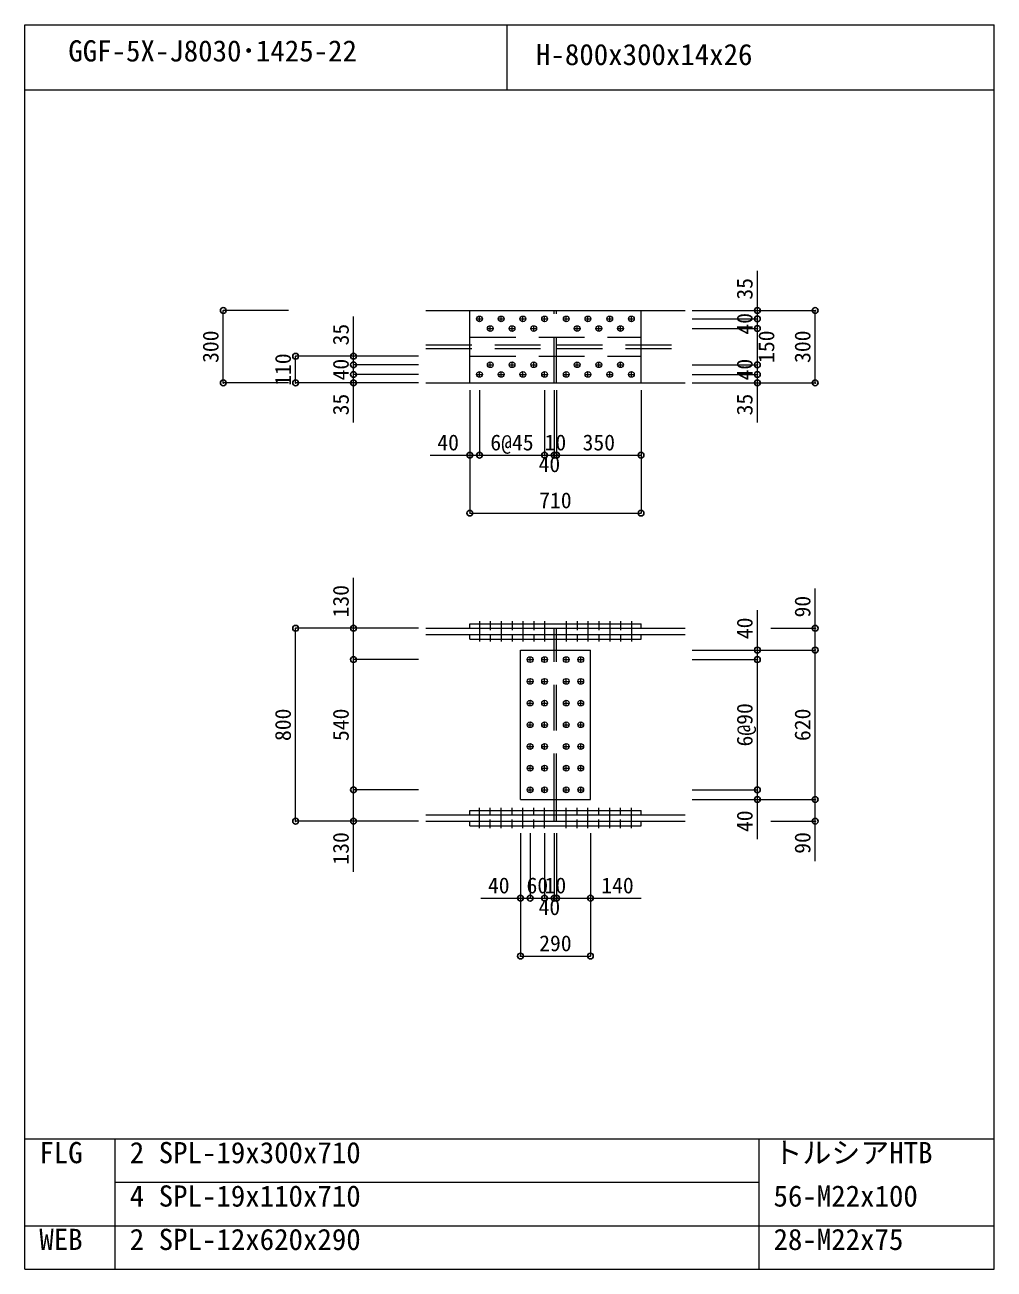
# Model space of a CAD drawing. Units: millimetres, scale not verified. Extents: x -8310 to 8310, y -4800 to 5700.
# Drawn here: x 4290 to 8310, y 540 to 5700 of the extents above; entities that cross this region are included whole.
import ezdxf
from ezdxf.enums import TextEntityAlignment as Align

# ---------------------------------------------------------------- set-up
doc = ezdxf.new("R2010")
doc.units = ezdxf.units.MM
doc.header["$LTSCALE"] = 30
doc.header["$PDMODE"] = 32
doc.header["$PDSIZE"] = 24
doc.linetypes.add('DASHED1', pattern=[1.8, 1.2, -0.6])
doc.linetypes.add('USER2', pattern=[9.525, 6.35, -3.175])
doc.layers.add('0-0', color=7, linetype='Continuous')
doc.layers.add('0-2', color=7, linetype='Continuous')
for name, color, linetype, lineweight in [('0-1', 7, 'Continuous', 18), ('0-5', 7, 'Continuous', 18), ('0-6', 7, 'USER2', 18), ('0-8', 7, 'Continuous', 18), ('0-9', 7, 'Continuous', 18), ('0-A', 7, 'Continuous', 18), ('0-B', 7, 'Continuous', 18)]:
    doc.layers.add(name, color=color, linetype=linetype, lineweight=lineweight)
doc.styles.add('ＭＳ ゴシック', font='')
doc.styles.get('ＭＳ ゴシック').set_extended_font_data('MS Gothic')

msp = doc.modelspace()

# ---------------------------------------------------------------- linework, layer by layer
at = {"layer": '0-0'}
for p in [(5113, 4515.5), (7328, 4515.5), (7328, 4480.5), (7568, 4515.5), (7328, 4440.5), (5413, 4325.5), (5653, 4325.5), (5653, 4290.5), (7328, 4290.5), (5653, 4250.5), (7328, 4250.5), (5113, 4215.5), (5413, 4215.5), (5653, 4215.5), (7328, 4215.5), (7568, 4215.5), (6135.5, 3915.5), (6175.5, 3915.5), (6445.5, 3915.5), (6485.5, 3915.5), (6495.5, 3915.5), (6845.5, 3915.5), (6135.5, 3675.5), (6845.5, 3675.5), (5413, 3197.5), (5653, 3197.5), (7568, 3197.5), (7328, 3107.5), (7568, 3107.5), (5653, 3067.5), (7328, 3067.5), (5653, 2527.5), (7328, 2527.5), (7328, 2487.5), (7568, 2487.5), (5413, 2397.5), (5653, 2397.5), (7568, 2397.5), (6345.5, 2078.5), (6385.5, 2078.5), (6445.5, 2078.5), (6485.5, 2078.5), (6495.5, 2078.5), (6635.5, 2078.5), (6345.5, 1838.5), (6635.5, 1838.5)]:
    msp.add_point(p, dxfattribs=at)
at = {"layer": '0-1'}
for p, q in [((4290, 540), (4290, 5700)), ((4290, 5700), (8310, 5700)), ((6290, 5430), (6290, 5700)), ((8310, 540), (8310, 5700)), ((4290, 5430), (8310, 5430)), ((4290, 1080), (8310, 1080)), ((4665, 540), (4665, 1080)), ((7335, 540), (7335, 1080)), ((4665, 900), (7335, 900)), ((4290, 720), (8310, 720)), ((4290, 540), (8310, 540))]:
    msp.add_line(p, q, dxfattribs=at)
at = {"layer": '0-5'}
for p, q in [((5953, 4515.5), (6485.5, 4515.5)), ((6135.5, 4515.5), (6845.5, 4515.5)), ((6135.5, 4215.5), (6135.5, 4515.5)), ((6495.5, 4515.5), (7028, 4515.5)), ((5953, 4215.5), (6485.5, 4215.5)), ((6495.5, 4215.5), (7028, 4215.5)), ((6135.5, 3216.5), (6845.5, 3216.5)), ((6135.5, 3197.5), (6135.5, 3216.5)), ((5953, 3197.5), (6485.5, 3197.5)), ((6135.5, 3171.5), (6845.5, 3171.5)), ((6135.5, 3152.5), (6135.5, 3171.5)), ((6485.5, 3107.5), (6485.5, 3152.5)), ((6495.5, 3197.5), (7028, 3197.5)), ((6495.5, 3171.5), (6495.5, 3197.5)), ((6495.5, 3171.5), (7028, 3171.5)), ((6495.5, 3107.5), (6495.5, 3152.5)), ((6345.5, 3107.5), (6635.5, 3107.5)), ((6345.5, 2487.5), (6345.5, 3107.5)), ((6485.5, 2442.5), (6485.5, 2487.5)), ((6495.5, 2442.5), (6495.5, 2487.5)), ((6135.5, 2442.5), (6485.5, 2442.5)), ((6135.5, 2423.5), (6135.5, 2442.5)), ((6485.5, 2442.5), (6845.5, 2442.5)), ((6845.5, 2423.5), (6845.5, 2442.5)), ((5953, 2423.5), (6485.5, 2423.5)), ((6135.5, 2423.5), (6485.5, 2423.5)), ((6135.5, 2397.5), (6485.5, 2397.5)), ((6135.5, 2378.5), (6135.5, 2397.5)), ((6135.5, 2378.5), (6485.5, 2378.5)), ((6485.5, 2423.5), (6845.5, 2423.5)), ((6485.5, 2397.5), (6845.5, 2397.5)), ((6485.5, 2378.5), (6845.5, 2378.5)), ((6495.5, 2397.5), (7028, 2397.5)), ((6845.5, 2378.5), (6845.5, 2397.5))]:
    msp.add_line(p, q, dxfattribs=at)
for points in [[(6135.5, 4215.5), (6845.5, 4215.5), (6845.5, 4515.5)], [(6135.5, 3197.5), (6845.5, 3197.5), (6845.5, 3216.5)], [(5953, 3171.5), (6485.5, 3171.5), (6485.5, 3197.5)], [(6135.5, 3152.5), (6845.5, 3152.5), (6845.5, 3171.5)], [(6345.5, 2487.5), (6635.5, 2487.5), (6635.5, 3107.5)], [(5953, 2397.5), (6485.5, 2397.5), (6485.5, 2423.5)], [(6495.5, 2397.5), (6495.5, 2423.5), (7028, 2423.5)]]:
    msp.add_lwpolyline(points, dxfattribs=at)
at = {"layer": '0-6'}
for p, q in [((6135.5, 4515.5), (6845.5, 4515.5)), ((6485.5, 4215.5), (6485.5, 4515.5)), ((6495.5, 4215.5), (6495.5, 4515.5)), ((6135.5, 4405.5), (6845.5, 4405.5)), ((5953, 4372.5), (6485.5, 4372.5)), ((5953, 4358.5), (6485.5, 4358.5)), ((6495.5, 4372.5), (7028, 4372.5)), ((6495.5, 4358.5), (7028, 4358.5)), ((6135.5, 4325.5), (6845.5, 4325.5)), ((6135.5, 4215.5), (6845.5, 4215.5)), ((6485.5, 3152.5), (6485.5, 3171.5)), ((6495.5, 3152.5), (6495.5, 3171.5)), ((6485.5, 2487.5), (6485.5, 3107.5)), ((6495.5, 2487.5), (6495.5, 3107.5)), ((6485.5, 2423.5), (6485.5, 2442.5)), ((6495.5, 2423.5), (6495.5, 2442.5))]:
    msp.add_line(p, q, dxfattribs=at)
at = {"layer": '0-8'}
for p, q in [((6175.5, 4469.5), (6175.5, 4491.5)), ((6265.5, 4469.5), (6265.5, 4491.5)), ((6355.5, 4469.5), (6355.5, 4491.5)), ((6445.5, 4469.5), (6445.5, 4491.5)), ((6535.5, 4469.5), (6535.5, 4491.5)), ((6625.5, 4469.5), (6625.5, 4491.5)), ((6715.5, 4469.5), (6715.5, 4491.5)), ((6805.5, 4469.5), (6805.5, 4491.5)), ((6164.5, 4480.5), (6186.5, 4480.5)), ((6209.5, 4440.5), (6231.5, 4440.5)), ((6220.5, 4429.5), (6220.5, 4451.5)), ((6254.5, 4480.5), (6276.5, 4480.5)), ((6299.5, 4440.5), (6321.5, 4440.5)), ((6310.5, 4429.5), (6310.5, 4451.5)), ((6344.5, 4480.5), (6366.5, 4480.5)), ((6389.5, 4440.5), (6411.5, 4440.5)), ((6400.5, 4429.5), (6400.5, 4451.5)), ((6434.5, 4480.5), (6456.5, 4480.5)), ((6524.5, 4480.5), (6546.5, 4480.5)), ((6569.5, 4440.5), (6591.5, 4440.5)), ((6580.5, 4429.5), (6580.5, 4451.5)), ((6614.5, 4480.5), (6636.5, 4480.5)), ((6659.5, 4440.5), (6681.5, 4440.5)), ((6670.5, 4429.5), (6670.5, 4451.5)), ((6704.5, 4480.5), (6726.5, 4480.5)), ((6749.5, 4440.5), (6771.5, 4440.5)), ((6760.5, 4429.5), (6760.5, 4451.5)), ((6794.5, 4480.5), (6816.5, 4480.5)), ((6209.5, 4290.5), (6231.5, 4290.5)), ((6220.5, 4279.5), (6220.5, 4301.5)), ((6299.5, 4290.5), (6321.5, 4290.5)), ((6310.5, 4279.5), (6310.5, 4301.5)), ((6389.5, 4290.5), (6411.5, 4290.5)), ((6400.5, 4279.5), (6400.5, 4301.5)), ((6569.5, 4290.5), (6591.5, 4290.5)), ((6580.5, 4279.5), (6580.5, 4301.5)), ((6659.5, 4290.5), (6681.5, 4290.5)), ((6670.5, 4279.5), (6670.5, 4301.5)), ((6749.5, 4290.5), (6771.5, 4290.5)), ((6760.5, 4279.5), (6760.5, 4301.5)), ((6164.5, 4250.5), (6186.5, 4250.5)), ((6175.5, 4239.5), (6175.5, 4261.5)), ((6254.5, 4250.5), (6276.5, 4250.5)), ((6265.5, 4239.5), (6265.5, 4261.5)), ((6344.5, 4250.5), (6366.5, 4250.5)), ((6355.5, 4239.5), (6355.5, 4261.5)), ((6434.5, 4250.5), (6456.5, 4250.5)), ((6445.5, 4239.5), (6445.5, 4261.5)), ((6524.5, 4250.5), (6546.5, 4250.5)), ((6535.5, 4239.5), (6535.5, 4261.5)), ((6614.5, 4250.5), (6636.5, 4250.5)), ((6625.5, 4239.5), (6625.5, 4261.5)), ((6704.5, 4250.5), (6726.5, 4250.5)), ((6715.5, 4239.5), (6715.5, 4261.5)), ((6794.5, 4250.5), (6816.5, 4250.5)), ((6805.5, 4239.5), (6805.5, 4261.5)), ((6374.5, 3067.5), (6396.5, 3067.5)), ((6385.5, 3056.5), (6385.5, 3078.5)), ((6434.5, 3067.5), (6456.5, 3067.5)), ((6445.5, 3056.5), (6445.5, 3078.5)), ((6524.5, 3067.5), (6546.5, 3067.5)), ((6535.5, 3056.5), (6535.5, 3078.5)), ((6584.5, 3067.5), (6606.5, 3067.5)), ((6595.5, 3056.5), (6595.5, 3078.5)), ((6374.5, 2977.5), (6396.5, 2977.5)), ((6385.5, 2966.5), (6385.5, 2988.5)), ((6434.5, 2977.5), (6456.5, 2977.5)), ((6445.5, 2966.5), (6445.5, 2988.5)), ((6524.5, 2977.5), (6546.5, 2977.5)), ((6535.5, 2966.5), (6535.5, 2988.5)), ((6584.5, 2977.5), (6606.5, 2977.5)), ((6595.5, 2966.5), (6595.5, 2988.5)), ((6385.5, 2876.5), (6385.5, 2898.5)), ((6445.5, 2876.5), (6445.5, 2898.5)), ((6535.5, 2876.5), (6535.5, 2898.5)), ((6595.5, 2876.5), (6595.5, 2898.5)), ((6374.5, 2887.5), (6396.5, 2887.5)), ((6434.5, 2887.5), (6456.5, 2887.5)), ((6524.5, 2887.5), (6546.5, 2887.5)), ((6584.5, 2887.5), (6606.5, 2887.5)), ((6374.5, 2797.5), (6396.5, 2797.5)), ((6385.5, 2786.5), (6385.5, 2808.5)), ((6434.5, 2797.5), (6456.5, 2797.5)), ((6445.5, 2786.5), (6445.5, 2808.5)), ((6524.5, 2797.5), (6546.5, 2797.5)), ((6535.5, 2786.5), (6535.5, 2808.5)), ((6584.5, 2797.5), (6606.5, 2797.5)), ((6595.5, 2786.5), (6595.5, 2808.5)), ((6374.5, 2707.5), (6396.5, 2707.5)), ((6385.5, 2696.5), (6385.5, 2718.5)), ((6434.5, 2707.5), (6456.5, 2707.5)), ((6445.5, 2696.5), (6445.5, 2718.5)), ((6524.5, 2707.5), (6546.5, 2707.5)), ((6535.5, 2696.5), (6535.5, 2718.5)), ((6584.5, 2707.5), (6606.5, 2707.5)), ((6595.5, 2696.5), (6595.5, 2718.5)), ((6374.5, 2617.5), (6396.5, 2617.5)), ((6385.5, 2606.5), (6385.5, 2628.5)), ((6434.5, 2617.5), (6456.5, 2617.5)), ((6445.5, 2606.5), (6445.5, 2628.5)), ((6524.5, 2617.5), (6546.5, 2617.5)), ((6535.5, 2606.5), (6535.5, 2628.5)), ((6584.5, 2617.5), (6606.5, 2617.5)), ((6595.5, 2606.5), (6595.5, 2628.5)), ((6385.5, 2516.5), (6385.5, 2538.5)), ((6445.5, 2516.5), (6445.5, 2538.5)), ((6535.5, 2516.5), (6535.5, 2538.5)), ((6595.5, 2516.5), (6595.5, 2538.5)), ((6374.5, 2527.5), (6396.5, 2527.5)), ((6434.5, 2527.5), (6456.5, 2527.5)), ((6524.5, 2527.5), (6546.5, 2527.5)), ((6584.5, 2527.5), (6606.5, 2527.5))]:
    msp.add_line(p, q, dxfattribs=at)
at = {"layer": '0-9'}
for p, q in [((6175.5, 3226.5), (6175.5, 3142.5)), ((6265.5, 3226.5), (6265.5, 3142.5)), ((6355.5, 3226.5), (6355.5, 3142.5)), ((6445.5, 3226.5), (6445.5, 3142.5)), ((6535.5, 3226.5), (6535.5, 3142.5)), ((6625.5, 3226.5), (6625.5, 3142.5)), ((6715.5, 3226.5), (6715.5, 3142.5)), ((6805.5, 3226.5), (6805.5, 3142.5)), ((6175.5, 2368.5), (6175.5, 2452.5)), ((6265.5, 2368.5), (6265.5, 2452.5)), ((6355.5, 2368.5), (6355.5, 2452.5)), ((6445.5, 2368.5), (6445.5, 2452.5)), ((6535.5, 2368.5), (6535.5, 2452.5)), ((6625.5, 2368.5), (6625.5, 2452.5)), ((6715.5, 2368.5), (6715.5, 2452.5)), ((6805.5, 2368.5), (6805.5, 2452.5))]:
    msp.add_line(p, q, dxfattribs=at)
at = {"layer": '0-9', "linetype": 'DASHED1'}
for p, q in [((6220.5, 3226.5), (6220.5, 3142.5)), ((6310.5, 3226.5), (6310.5, 3142.5)), ((6400.5, 3226.5), (6400.5, 3142.5)), ((6580.5, 3226.5), (6580.5, 3142.5)), ((6670.5, 3226.5), (6670.5, 3142.5)), ((6760.5, 3226.5), (6760.5, 3142.5)), ((6220.5, 2368.5), (6220.5, 2452.5)), ((6310.5, 2368.5), (6310.5, 2452.5)), ((6400.5, 2368.5), (6400.5, 2452.5)), ((6580.5, 2368.5), (6580.5, 2452.5)), ((6670.5, 2368.5), (6670.5, 2452.5)), ((6760.5, 2368.5), (6760.5, 2452.5))]:
    msp.add_line(p, q, dxfattribs=at)
at = {"layer": '0-A'}
for p, q in [((5383, 4515.5), (5113, 4515.5)), ((7058, 4515.5), (7328, 4515.5)), ((7058, 4515.5), (7568, 4515.5)), ((7058, 4480.5), (7328, 4480.5)), ((7058, 4440.5), (7328, 4440.5)), ((5923, 4325.5), (5413, 4325.5)), ((5923, 4325.5), (5653, 4325.5)), ((5923, 4290.5), (5653, 4290.5)), ((7058, 4290.5), (7328, 4290.5)), ((5923, 4250.5), (5653, 4250.5)), ((5653, 4050.5), (5653, 4250.5)), ((7058, 4250.5), (7328, 4250.5)), ((7328, 4050.5), (7328, 4250.5)), ((5923, 4215.5), (5653, 4215.5)), ((6135.5, 4185.5), (6135.5, 3915.5)), ((6135.5, 4185.5), (6135.5, 3675.5)), ((6175.5, 4185.5), (6175.5, 3915.5)), ((6175.5, 4185.5), (6175.5, 3915.5)), ((6445.5, 4185.5), (6445.5, 3915.5)), ((6445.5, 4185.5), (6445.5, 3915.5)), ((6485.5, 4185.5), (6485.5, 3915.5)), ((6485.5, 4185.5), (6485.5, 3915.5)), ((6495.5, 4185.5), (6495.5, 3915.5)), ((6495.5, 4185.5), (6495.5, 3915.5)), ((6845.5, 4185.5), (6845.5, 3915.5)), ((6845.5, 4185.5), (6845.5, 3675.5)), ((7058, 4215.5), (7328, 4215.5)), ((5970.5, 3915.5), (6175.5, 3915.5)), ((6175.5, 3915.5), (6445.5, 3915.5)), ((6445.5, 3915.5), (6485.5, 3915.5)), ((6485.5, 3915.5), (6495.5, 3915.5)), ((6495.5, 3915.5), (6845.5, 3915.5)), ((6135.5, 3675.5), (6845.5, 3675.5)), ((5923, 3197.5), (5413, 3197.5)), ((5923, 3197.5), (5653, 3197.5)), ((7383.62, 3197.5), (7568, 3197.5)), ((7058, 3107.5), (7328, 3107.5)), ((7058, 3107.5), (7568, 3107.5)), ((5923, 3067.5), (5653, 3067.5)), ((7058, 3067.5), (7328, 3067.5)), ((5923, 2527.5), (5653, 2527.5)), ((5653, 2187.5), (5653, 2527.5)), ((7058, 2527.5), (7328, 2527.5)), ((7058, 2487.5), (7328, 2487.5)), ((7058, 2487.5), (7568, 2487.5)), ((7328, 2322.5), (7328, 2527.5)), ((7568, 2232.5), (7568, 2487.5)), ((5923, 2397.5), (5653, 2397.5)), ((7383.62, 2397.5), (7568, 2397.5)), ((6345.5, 2348.5), (6345.5, 2078.5)), ((6345.5, 2348.5), (6345.5, 1838.5)), ((6385.5, 2348.5), (6385.5, 2078.5)), ((6385.5, 2348.5), (6385.5, 2078.5)), ((6445.5, 2348.5), (6445.5, 2078.5)), ((6445.5, 2348.5), (6445.5, 2078.5)), ((6485.5, 2348.5), (6485.5, 2078.5)), ((6485.5, 2348.5), (6485.5, 2078.5)), ((6495.5, 2348.5), (6495.5, 2078.5)), ((6495.5, 2348.5), (6495.5, 2078.5)), ((6635.5, 2348.5), (6635.5, 2078.5)), ((6635.5, 2348.5), (6635.5, 1838.5)), ((6180.5, 2078.5), (6385.5, 2078.5)), ((6385.5, 2078.5), (6445.5, 2078.5)), ((6445.5, 2078.5), (6485.5, 2078.5)), ((6485.5, 2078.5), (6495.5, 2078.5)), ((6495.5, 2078.5), (6845.5, 2078.5)), ((6345.5, 1838.5), (6635.5, 1838.5))]:
    msp.add_line(p, q, dxfattribs=at)
for points in [[(7058, 4480.5), (7328, 4480.5), (7328, 4680.5)], [(5383, 4215.5), (5113, 4215.5), (5113, 4515.5)], [(5923, 4290.5), (5653, 4290.5), (5653, 4490.5)], [(7058, 4215.5), (7568, 4215.5), (7568, 4515.5)], [(7058, 4440.5), (7328, 4440.5), (7328, 4480.5)], [(7058, 4290.5), (7328, 4290.5), (7328, 4440.5)], [(5923, 4215.5), (5413, 4215.5), (5413, 4325.5)], [(5923, 4250.5), (5653, 4250.5), (5653, 4290.5)], [(7058, 4250.5), (7328, 4250.5), (7328, 4290.5)], [(5923, 3067.5), (5653, 3067.5), (5653, 3407.5)], [(7058, 3107.5), (7568, 3107.5), (7568, 3362.5)], [(7058, 3067.5), (7328, 3067.5), (7328, 3272.5)], [(5923, 2397.5), (5413, 2397.5), (5413, 3197.5)], [(7058, 2487.5), (7568, 2487.5), (7568, 3107.5)], [(5923, 2527.5), (5653, 2527.5), (5653, 3067.5)], [(7058, 2527.5), (7328, 2527.5), (7328, 3067.5)]]:
    msp.add_lwpolyline(points, dxfattribs=at)
at = {"layer": '0-B'}
for centre in [(6175.5, 4480.5), (6265.5, 4480.5), (6355.5, 4480.5), (6445.5, 4480.5), (6535.5, 4480.5), (6625.5, 4480.5), (6715.5, 4480.5), (6805.5, 4480.5), (6220.5, 4440.5), (6310.5, 4440.5), (6400.5, 4440.5), (6580.5, 4440.5), (6670.5, 4440.5), (6760.5, 4440.5), (6220.5, 4290.5), (6310.5, 4290.5), (6400.5, 4290.5), (6580.5, 4290.5), (6670.5, 4290.5), (6760.5, 4290.5), (6175.5, 4250.5), (6265.5, 4250.5), (6355.5, 4250.5), (6445.5, 4250.5), (6535.5, 4250.5), (6625.5, 4250.5), (6715.5, 4250.5), (6805.5, 4250.5), (6385.5, 3067.5), (6445.5, 3067.5), (6535.5, 3067.5), (6595.5, 3067.5), (6385.5, 2977.5), (6445.5, 2977.5), (6535.5, 2977.5), (6595.5, 2977.5), (6385.5, 2887.5), (6445.5, 2887.5), (6535.5, 2887.5), (6595.5, 2887.5), (6385.5, 2797.5), (6445.5, 2797.5), (6535.5, 2797.5), (6595.5, 2797.5), (6385.5, 2707.5), (6445.5, 2707.5), (6535.5, 2707.5), (6595.5, 2707.5), (6385.5, 2617.5), (6445.5, 2617.5), (6535.5, 2617.5), (6595.5, 2617.5), (6385.5, 2527.5), (6445.5, 2527.5), (6535.5, 2527.5), (6595.5, 2527.5)]:
    msp.add_circle(centre, 12, dxfattribs=at)

# ---------------------------------------------------------------- texts
at = {"layer": '0-2', "style": 'ＭＳ ゴシック'}
for s, p in [('GGF-5X-J8030･1425-22', (4470, 5521.8)), ('H-800x300x14x26', (6410, 5506.8)), ('FLG', (4350, 952.8)), ('2', (4725, 952.8)), ('SPL-19x300x710', (4845, 952.8)), ('トルシアHTB', (7395, 952.8)), ('4', (4725, 772.8)), ('SPL-19x110x710', (4845, 772.8)), ('56-M22x100', (7395, 772.8)), ('WEB', (4350, 592.8)), ('2', (4725, 592.8)), ('SPL-12x620x290', (4845, 592.8)), ('28-M22x75', (7395, 592.8))]:
    msp.add_text(s, height=87.98, dxfattribs=at).set_placement(p, align=Align.BOTTOM_LEFT)
at = {"layer": '0-A', "style": 'ＭＳ ゴシック'}
for s, p in [('35', (7328, 4560.5)), ('40', (7328, 4415.5)), ('35', (5653, 4370.5)), ('300', (5113, 4298)), ('150', (7418, 4298)), ('300', (7568, 4298)), ('110', (5413, 4203)), ('40', (5653, 4225.5)), ('40', (7328, 4225.5)), ('35', (5653, 4080.5)), ('35', (7328, 4080.5)), ('130', (5653, 3242.5)), ('90', (7568, 3242.5)), ('40', (7328, 3152.5)), ('800', (5413, 2730)), ('540', (5653, 2730)), ('6@90', (7328, 2707.5)), ('620', (7568, 2730)), ('40', (7328, 2352.5)), ('130', (5653, 2217.5)), ('90', (7568, 2262.5))]:
    msp.add_text(s, height=65.98, rotation=90, dxfattribs=at).set_placement(p, align=Align.BOTTOM_LEFT)
for s, p in [('40', (6000.5, 3915.5)), ('6@45', (6220.5, 3915.5)), ('10', (6445.5, 3915.5)), ('350', (6603, 3915.5)), ('40', (6420.5, 3825.5)), ('710', (6423, 3675.5)), ('40', (6210.5, 2078.5)), ('60', (6370.5, 2078.5)), ('10', (6445.5, 2078.5)), ('140', (6680.5, 2078.5)), ('40', (6420.5, 1988.5)), ('290', (6423, 1838.5))]:
    msp.add_text(s, height=65.98, dxfattribs=at).set_placement(p, align=Align.BOTTOM_LEFT)

doc.saveas('drawing.dxf')
